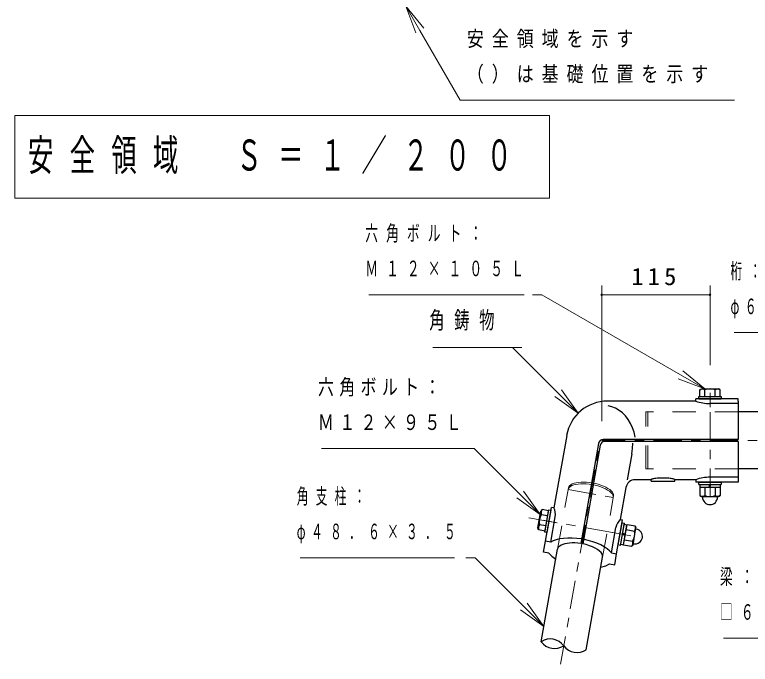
# Model space of a CAD drawing. Units: millimetres on the paper, with parts at other scales. Extents: x 200 to 618, y 141 to 438.
# Drawn here: x 402.6 to 480.8, y 292.3 to 361.4 of the extents above; entities that cross this region are included whole.
import ezdxf

# ---------------------------------------------------------------- set-up
doc = ezdxf.new("R2010")
doc.units = ezdxf.units.MM
doc.linetypes.add('USER1', pattern=[4.5, 2.5, -2])
doc.linetypes.add('USER2', pattern=[6, 3, -1, 1, -1])
doc.layers.add('線', color=2, linetype='Continuous', lineweight=25)
doc.layers.add('補助', color=2, linetype='Continuous', lineweight=13)
doc.styles.add('ＭＳ ゴシック', font='')
doc.styles.get('ＭＳ ゴシック').set_extended_font_data('MS Gothic')

# ---------------------------------------------------------------- blocks, each defined once
blk = doc.blocks.new('dimension_origin')
at = {"color": 0, "linetype": 'Continuous', "lineweight": -2}
blk.add_circle((0, 0), 1.25, dxfattribs=at)

msp = doc.modelspace()

# ---------------------------------------------------------------- linework, layer by layer
at = {"layer": '線', "color": 7, "lineweight": 13}
for p, q in [((402.65, 350.648), (402.65, 341.848)), ((459.45, 350.648), (402.65, 350.648)), ((459.45, 341.848), (459.45, 350.648)), ((402.65, 341.848), (459.45, 341.848))]:
    msp.add_line(p, q, dxfattribs=at)
at = {"layer": '線', "color": 1, "linetype": 'USER2', "lineweight": 13}
for p, q in [((476.495, 310.117), (476.495, 322.117)), ((476.495, 321.167), (476.495, 319.667)), ((460.616, 292.328), (464.778, 315.93)), ((491.495, 316.117), (464.995, 316.117)), ((476.495, 311.067), (476.495, 312.567)), ((461.422, 310.892), (466.208, 310.049)), ((457.268, 307.895), (469.086, 305.811)), ((458.791, 307.632), (460.268, 307.372)), ((467.566, 306.085), (466.088, 306.346))]:
    msp.add_line(p, q, dxfattribs=at)
at = {"layer": '線'}
for p, q in [((475.398, 321.478), (475.595, 321.592)), ((475.398, 320.792), (475.398, 321.478)), ((475.595, 321.592), (477.395, 321.592)), ((475.946, 320.792), (475.946, 321.478)), ((477.043, 320.792), (477.043, 321.478)), ((477.591, 321.478), (477.395, 321.592)), ((477.591, 320.792), (477.591, 321.478)), ((475.295, 320.792), (477.695, 320.792)), ((475.295, 320.542), (475.295, 320.792)), ((475.295, 320.542), (477.695, 320.542)), ((475.398, 320.792), (477.591, 320.792)), ((477.695, 320.792), (477.695, 320.542)), ((479.493, 320.029), (476.495, 320.029)), ((464.649, 315.804), (462.775, 305.176)), ((479.495, 316.217), (465.141, 316.217)), ((479.495, 316.017), (465.319, 316.017)), ((464.827, 315.604), (462.982, 305.139)), ((468.195, 314.692), (467.71, 311.942)), ((479.493, 312.206), (476.495, 312.206)), ((475.295, 311.692), (477.695, 311.692)), ((475.295, 311.442), (475.295, 311.692)), ((475.295, 311.442), (477.695, 311.442)), ((475.398, 311.142), (477.591, 311.142)), ((475.398, 311.142), (475.398, 310.256)), ((475.42, 311.442), (477.57, 311.442)), ((475.42, 311.442), (475.42, 311.142)), ((475.42, 311.142), (477.57, 311.142)), ((475.946, 311.142), (475.946, 310.256)), ((476.397, 311.142), (476.478, 311.442)), ((476.511, 311.142), (476.592, 311.442)), ((477.043, 311.142), (477.043, 310.256)), ((477.57, 311.442), (477.57, 311.142)), ((477.591, 311.142), (477.591, 310.256)), ((477.695, 311.692), (477.695, 311.442)), ((475.398, 310.256), (475.595, 310.142)), ((477.591, 310.256), (477.395, 310.142)), ((475.595, 310.142), (477.395, 310.142)), ((475.695, 310.092), (475.695, 310.142)), ((477.295, 310.092), (477.295, 310.142)), ((458.216, 306.82), (458.529, 308.592)), ((458.675, 308.767), (458.529, 308.592)), ((459.351, 308.647), (458.675, 308.767)), ((458.952, 306.385), (459.369, 308.749)), ((458.97, 306.487), (459.351, 308.647)), ((459.198, 306.342), (459.615, 308.706)), ((459.369, 308.749), (459.615, 308.706)), ((459.256, 308.107), (458.58, 308.226)), ((459.577, 305.299), (460.055, 308.012)), ((459.065, 307.027), (458.389, 307.146)), ((466.742, 305.012), (467.158, 307.375)), ((466.988, 304.968), (467.405, 307.332)), ((467.01, 305.092), (467.383, 307.209)), ((467.158, 307.375), (467.405, 307.332)), ((467.301, 305.018), (467.682, 307.178)), ((467.305, 305.039), (467.678, 307.157)), ((467.383, 307.209), (467.678, 307.157)), ((467.682, 307.178), (468.555, 307.024)), ((468.555, 307.024), (468.633, 306.811)), ((458.294, 306.606), (458.216, 306.82)), ((458.97, 306.487), (458.294, 306.606)), ((459.198, 306.342), (458.952, 306.385)), ((466.029, 304.161), (466.508, 306.874)), ((467.495, 306.115), (467.213, 306.246)), ((467.587, 306.638), (468.46, 306.484)), ((468.32, 305.038), (468.633, 306.811)), ((468.665, 306.704), (468.615, 306.712)), ((467.475, 306.002), (467.193, 306.134)), ((467.397, 305.558), (468.269, 305.404)), ((466.988, 304.968), (466.742, 305.012)), ((467.01, 305.092), (467.305, 305.039)), ((467.301, 305.018), (468.174, 304.864)), ((468.174, 304.864), (468.32, 305.038)), ((468.387, 305.128), (468.338, 305.137))]:
    msp.add_line(p, q, dxfattribs=at)
at = {"layer": '線', "color": 7}
for p, q in [((474.995, 320.292), (474.995, 320.542)), ((479.495, 320.542), (474.995, 320.542)), ((479.495, 320.292), (479.495, 320.542)), ((474.997, 320.292), (465.604, 320.292)), ((479.495, 320.292), (479.495, 316.217)), ((489.495, 319.142), (479.495, 319.142)), ((461.271, 316.656), (459.913, 308.958)), ((479.495, 316.017), (479.495, 311.942)), ((489.495, 313.092), (479.495, 313.092)), ((470.245, 311.942), (468.549, 311.942)), ((470.245, 311.792), (470.245, 311.942)), ((470.245, 311.792), (472.745, 311.792)), ((472.745, 311.792), (472.745, 311.942)), ((474.997, 311.942), (472.745, 311.942)), ((474.995, 311.942), (474.995, 311.692)), ((479.495, 311.942), (479.495, 311.692)), ((467.564, 311.116), (466.964, 307.714)), ((479.495, 311.692), (474.995, 311.692)), ((459.031, 305.395), (459.667, 309.001)), ((459.913, 308.958), (459.667, 309.001)), ((458.58, 308.226), (458.468, 308.246)), ((458.389, 307.146), (458.277, 307.166)), ((466.575, 304.065), (467.211, 307.671)), ((466.964, 307.714), (467.211, 307.671)), ((458.825, 304.226), (459.031, 305.395)), ((459.577, 305.299), (459.031, 305.395)), ((458.57, 294.719), (460.307, 304.568)), ((459.37, 304.13), (458.825, 304.226)), ((466.029, 304.161), (466.575, 304.065)), ((466.369, 302.896), (466.575, 304.065)), ((463.356, 293.876), (465.093, 303.724)), ((465.823, 302.992), (466.369, 302.896))]:
    msp.add_line(p, q, dxfattribs=at)
at = {"layer": '線', "color": 4, "linetype": 'USER1', "lineweight": 13}
for p, q in [((469.695, 313.092), (469.695, 319.142)), ((479.495, 319.142), (469.695, 319.142)), ((469.895, 313.092), (469.895, 319.142)), ((479.495, 313.092), (469.695, 313.092)), ((460.307, 304.568), (461.454, 311.073)), ((465.093, 303.724), (466.24, 310.229))]:
    msp.add_line(p, q, dxfattribs=at)
at = {"layer": '線'}
for points in [[(468.557, 316.467), (468.434, 316.981), (468.266, 317.468), (468.054, 317.923), (467.801, 318.34), (467.511, 318.713), (467.187, 319.038), (466.832, 319.311), (466.453, 319.529), (466.074, 319.681), (465.68, 319.779)], [(468.195, 314.692), (468.268, 315.254), (468.292, 315.817)], [(472.745, 311.942), (472.734, 311.966), (472.702, 311.989), (472.649, 312.011), (472.577, 312.033), (472.486, 312.052), (472.378, 312.07), (472.255, 312.086), (472.12, 312.099), (471.973, 312.11), (471.818, 312.117), (471.658, 312.122), (471.495, 312.123), (471.331, 312.122), (471.171, 312.117), (471.016, 312.11), (470.87, 312.099), (470.734, 312.086), (470.611, 312.07), (470.503, 312.052), (470.412, 312.033), (470.34, 312.011), (470.287, 311.989), (470.255, 311.966), (470.245, 311.942)]]:
    msp.add_lwpolyline(points, dxfattribs=at)
at = {"layer": '線', "color": 4, "linetype": 'USER1', "lineweight": 13}
for points in [[(466.208, 310.049), (466.21, 310.176), (466.17, 310.308), (466.09, 310.443), (465.971, 310.579), (465.815, 310.712), (465.625, 310.842), (465.404, 310.965), (465.156, 311.08), (464.885, 311.184), (464.596, 311.276), (464.293, 311.355), (463.982, 311.418), (463.668, 311.465), (463.357, 311.495), (463.054, 311.507), (462.763, 311.502), (462.491, 311.479), (462.241, 311.439), (462.018, 311.382), (461.826, 311.31), (461.668, 311.223), (461.547, 311.123), (461.464, 311.013), (461.422, 310.892)], [(466.24, 310.229), (466.241, 310.357), (466.202, 310.489), (466.122, 310.624), (466.003, 310.76), (465.847, 310.893), (465.657, 311.023), (465.436, 311.146), (465.188, 311.261), (464.917, 311.365), (464.628, 311.457), (464.325, 311.535), (464.014, 311.599), (463.7, 311.646), (463.389, 311.676), (463.086, 311.688), (462.795, 311.683), (462.523, 311.66), (462.273, 311.62), (462.05, 311.563), (461.858, 311.49), (461.7, 311.404), (461.579, 311.304), (461.496, 311.193), (461.454, 311.073)]]:
    msp.add_lwpolyline(points, dxfattribs=at)
at = {"layer": '線', "color": 7}
for points in [[(462.859, 305.651), (462.353, 305.708), (461.858, 305.736), (461.382, 305.734), (460.934, 305.703), (460.523, 305.642), (460.155, 305.554), (459.838, 305.439), (459.577, 305.299)], [(466.029, 304.161), (465.832, 304.382), (465.573, 304.598), (465.258, 304.807), (464.892, 305.005), (464.482, 305.188), (464.035, 305.352), (463.56, 305.495), (463.065, 305.614)], [(462.775, 305.176), (462.461, 305.208), (462.154, 305.224), (461.857, 305.224), (461.577, 305.207), (461.316, 305.175), (461.078, 305.127), (460.867, 305.064), (460.686, 304.987), (460.537, 304.897), (460.424, 304.796), (460.347, 304.686), (460.307, 304.568)], [(465.093, 303.724), (465.092, 303.876), (465.036, 304.034), (464.926, 304.195), (464.766, 304.357), (464.558, 304.514), (464.306, 304.665), (464.016, 304.806), (463.694, 304.933), (463.347, 305.045), (462.982, 305.139)], [(459.37, 304.13), (459.681, 303.808), (460.118, 303.498)], [(464.904, 302.654), (465.421, 302.796), (465.823, 302.992)]]:
    msp.add_lwpolyline(points, dxfattribs=at)
at = {"layer": '線'}
for centre, radius, start, end in [((475.672, 321.003), 0.548, 60.00001, 119.99999), ((476.495, 320.213), 1.38, 66.57346, 113.42654), ((477.317, 321.003), 0.548, 60.00001, 119.99999), ((476.5, 324.461), 4.432, 250.14052, 269.92721), ((465.141, 315.717), 0.5, 90, 170), ((465.319, 315.517), 0.5, 90, 170), ((476.5, 307.774), 4.432, 90.07279, 109.85948), ((475.672, 310.731), 0.548, 240.00001, 299.99999), ((476.495, 311.522), 1.38, 246.57346, 293.42654), ((477.317, 310.731), 0.548, 240.00001, 299.99999), ((476.495, 310.092), 0.8, 180, 0), ((459.095, 308.414), 0.548, 140.00001, 199.99999), ((458.32, 308.235), 1.749, 352.67942, 24.38988), ((459.731, 307.467), 1.38, 146.57346, 193.42654), ((458.809, 306.794), 0.548, 140.00001, 199.99999), ((468.214, 306.491), 1.749, 135.61012, 167.32058), ((468.04, 306.837), 0.548, 320.00001, 19.99999), ((467.118, 306.164), 1.38, 326.57346, 13.42654), ((468.526, 305.916), 0.8, 260, 80), ((467.754, 305.216), 0.548, 320.00001, 19.99999), ((459.548, 293.266), 1.751, 36.07233, 123.92767), ((459.986, 295.751), 1.751, 216.07233, 303.92767), ((462.379, 295.329), 1.751, 216.07233, 303.92767)]:
    msp.add_arc(centre, radius, start, end, dxfattribs=at)
at = {"layer": '線', "color": 7}
for centre, radius in [((465.604, 315.892), 4.4), ((468.549, 310.942), 1)]:
    msp.add_arc(centre, radius, 90, 170, dxfattribs=at)
at = {"layer": '補助'}
for p, q in [((444.175, 362.262), (445.675, 359.664)), ((446.108, 359.914), (444.175, 362.262)), ((445.242, 359.414), (444.175, 362.262)), ((445.675, 359.664), (449.948, 352.262)), ((449.948, 352.262), (450.948, 352.262)), ((450.948, 352.262), (479.099, 352.262)), ((464.995, 318.167), (464.995, 332.592)), ((476.495, 324.117), (476.495, 332.592)), ((440.254, 331.592), (456.759, 331.592)), ((458.626, 331.592), (457.626, 331.592)), ((473.348, 323.092), (458.626, 331.592)), ((464.995, 331.592), (476.495, 331.592)), ((479.045, 327.567), (495.44, 327.567)), ((447.054, 325.992), (456.507, 325.992)), ((455.504, 325.992), (454.504, 325.992)), ((460.371, 321.125), (455.504, 325.992)), ((473.598, 323.525), (475.946, 321.592)), ((473.098, 322.659), (475.946, 321.592)), ((475.946, 321.592), (473.348, 323.092)), ((462.493, 319.003), (460.371, 321.125)), ((460.725, 321.478), (462.493, 319.003)), ((460.018, 320.771), (462.493, 319.003)), ((435.236, 315.25), (451.182, 315.25)), ((451.464, 315.25), (450.464, 315.25)), ((456.346, 310.368), (451.464, 315.25)), ((458.468, 308.246), (456.346, 310.368)), ((456.7, 310.721), (458.468, 308.246)), ((455.993, 310.014), (458.468, 308.246)), ((432.978, 303.642), (449.373, 303.642)), ((451.563, 303.642), (450.563, 303.642)), ((456.736, 298.469), (451.563, 303.642)), ((458.857, 296.348), (456.736, 298.469)), ((457.09, 298.823), (458.857, 296.348)), ((456.383, 298.115), (458.857, 296.348)), ((477.931, 295.092), (496.977, 295.092))]:
    msp.add_line(p, q, dxfattribs=at)

# ---------------------------------------------------------------- block references
at = {"layer": '補助', "xscale": 0.0667, "yscale": 0.0667}
msp.add_blockref('dimension_origin', (464.995, 331.592), dxfattribs=at)
at = {"layer": '補助', "xscale": 0.0667, "yscale": 0.0667, "rotation": 180}
msp.add_blockref('dimension_origin', (476.495, 331.592), dxfattribs=at)

# ---------------------------------------------------------------- texts
at = {"layer": '線', "color": 7, "insert": (404.05, 346.248), "char_height": 3.299, "attachment_point": 4, "style": 'ＭＳ ゴシック'}
msp.add_mtext('\\T1.64;\\W0.6;安全領域\u3000Ｓ＝１／２００', dxfattribs=at)
at = {"layer": '補助', "style": 'ＭＳ ゴシック'}
for s, insert, char_height, attachment_point in [('\\T1.47;\\W0.8;安全領域を示す', (450.673, 359.637), 1.65, 1), ('\\T1.47;\\W0.8;（）は基礎位置を示す', (450.673, 355.887), 1.65, 1), ('\\T1.64;\\W0.6;六角ボルト：', (439.879, 338.967), 1.65, 1), ('\\T1.64;\\W0.6;Ｍ１２×１０５Ｌ', (439.879, 335.217), 1.65, 1), ('\\T1.63;\\W0.55;桁：', (478.67, 334.942), 1.65, 1), ('\\T1.33;\\W1.05;115', (470.745, 332.592), 1.833, 8), ('\\T1.63;\\W0.55;φ６０．５×３．８', (478.67, 331.192), 1.65, 1), ('\\T1.63;\\W0.65;角鋳物', (446.679, 329.825), 1.833, 1), ('\\T1.34;\\W0.75;六角ボルト：', (434.861, 322.625), 1.65, 1), ('\\T1.34;\\W0.75;Ｍ１２×９５Ｌ', (434.861, 318.875), 1.65, 1), ('\\T1.63;\\W0.55;角支柱：', (432.603, 311.017), 1.65, 1), ('\\T1.63;\\W0.55;φ４８．６×３．５', (432.603, 307.267), 1.65, 1), ('\\T1.64;\\W0.6;梁：', (477.556, 302.467), 1.65, 1), ('\\T1.64;\\W0.6;□６０×３０×３．２', (477.556, 298.717), 1.65, 1)]:
    msp.add_mtext(s, dxfattribs=dict(at, insert=insert, char_height=char_height, attachment_point=attachment_point))

doc.saveas('drawing.dxf')
